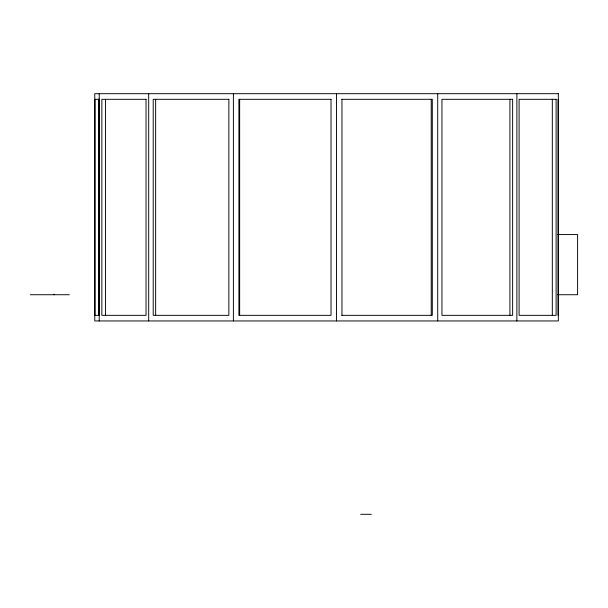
<?xml version="1.0" encoding="UTF-8"?>
<svg xmlns="http://www.w3.org/2000/svg" width="608" height="608" viewBox="0 0 608 608"><rect width="100%" height="100%" fill="white"/><g stroke="black" fill="none" stroke-linecap="round" stroke-linejoin="round"><path stroke-width="0.91" d="M99.575 99.302L95 99.302L95 315.339L99.575 315.339M341.81 99.302L432.303 99.302L432.303 315.339L341.81 315.339M557.673 234.566L577.6 234.566L577.6 294.728L557.673 294.728M30.4 294.728L69.289 294.728M360.658 514.307L371.313 514.307M558.091 99.302L558.091 315.339M552.322 99.302L552.322 315.339M516.868 93.693L516.868 320.948M509.93 99.302L509.93 315.339M437.714 93.693L437.714 320.948M431.216 99.302L431.216 315.339M341.954 99.302L341.954 315.339M336.543 93.693L336.543 320.948M239.651 99.302L239.651 315.339M233.388 93.693L233.388 320.948M155.648 99.302L155.648 315.339M148.686 93.693L148.686 320.948M105.488 99.302L105.488 315.339M99.21 93.693L99.21 320.948M99.119 99.302L99.119 315.339M98.975 99.302L98.975 315.339M53.846 294.188L53.846 294.728M558.326 93.693L94.764 93.693L94.764 320.948L558.326 320.948L558.326 93.693M146.042 99.302L101.855 99.302L101.855 315.339L146.042 315.339L146.042 99.302M228.859 99.302L153.216 99.302L153.216 315.339L228.859 315.339L228.859 99.302M331.026 99.302L238.906 99.302L238.906 315.339L331.026 315.339L331.026 99.302M512.635 99.302L441.948 99.302L441.948 315.339L512.635 315.339L512.635 99.302M556.107 99.302L519.088 99.302L519.088 315.339L556.107 315.339L556.107 99.302"/></g></svg>
